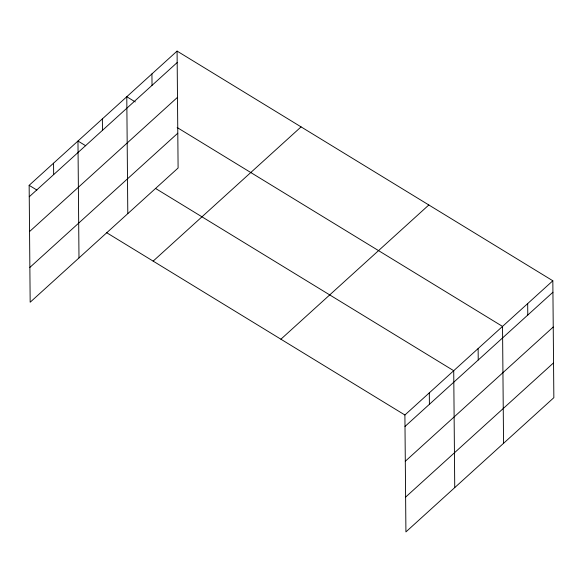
<?xml version="1.0" encoding="UTF-8"?>
<svg xmlns="http://www.w3.org/2000/svg" width="583" height="583" viewBox="0 0 583 583"><rect width="100%" height="100%" fill="white"/><g stroke="black" fill="none" stroke-linecap="round" stroke-linejoin="round"><path stroke-width="0.87" d="M177.079 51.093L178.099 167.999L30.17 302.227L29.15 185.321L177.079 51.093L552.83 280.773L553.85 397.679L405.921 531.907L404.901 415.001L552.83 280.773M29.252 196.762L177.181 62.541M29.551 231.568L177.487 97.339M29.864 267.422L177.793 133.194M153.147 261.118L301.076 126.89M280.904 339.204L428.833 204.983M405.003 426.45L552.932 292.221M405.302 461.248L553.231 327.019M405.615 497.102L553.544 362.881M135.307 101.945L126.781 96.734L127.801 213.633M177.159 127.524L502.531 326.414L503.552 443.313M85.716 145.765L77.969 141.028L78.989 257.926M155.464 188.396L453.72 370.708L454.74 487.614M29.15 185.321L36.897 190.058M106.645 232.69L404.901 415.001M527.681 303.597L527.783 315.039M478.126 348.561L478.228 360.002M429.307 392.855L429.409 404.296M151.93 73.91L152.032 85.358M102.375 118.881L102.477 130.322M53.556 163.174L53.658 174.616"/></g></svg>
